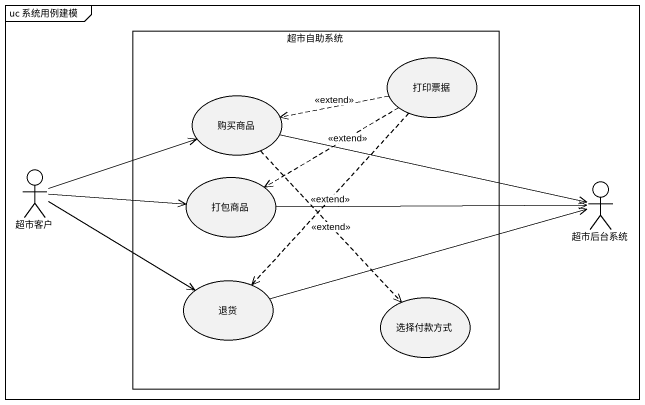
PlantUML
@startuml
mainframe uc 系统用例建模
rectangle 超市自助系统 {
  usecase 打印票据
  usecase 购买商品
  usecase 打包商品
  usecase 退货
  usecase 选择付款方式
}
actor 超市客户
actor 超市后台系统
打印票据 .left.> 购买商品 : <<extend>>
打印票据 .left.> 打包商品 : <<extend>>
打印票据 ..> 退货 : <<extend>>
购买商品 -right-> 超市后台系统
购买商品 ..> 选择付款方式 : <<extend>>
超市客户 -right-> 购买商品
超市客户 -right-> 打包商品
超市客户 -right-> 退货
打包商品 -right-> 超市后台系统
退货 -right-> 超市后台系统
@enduml
